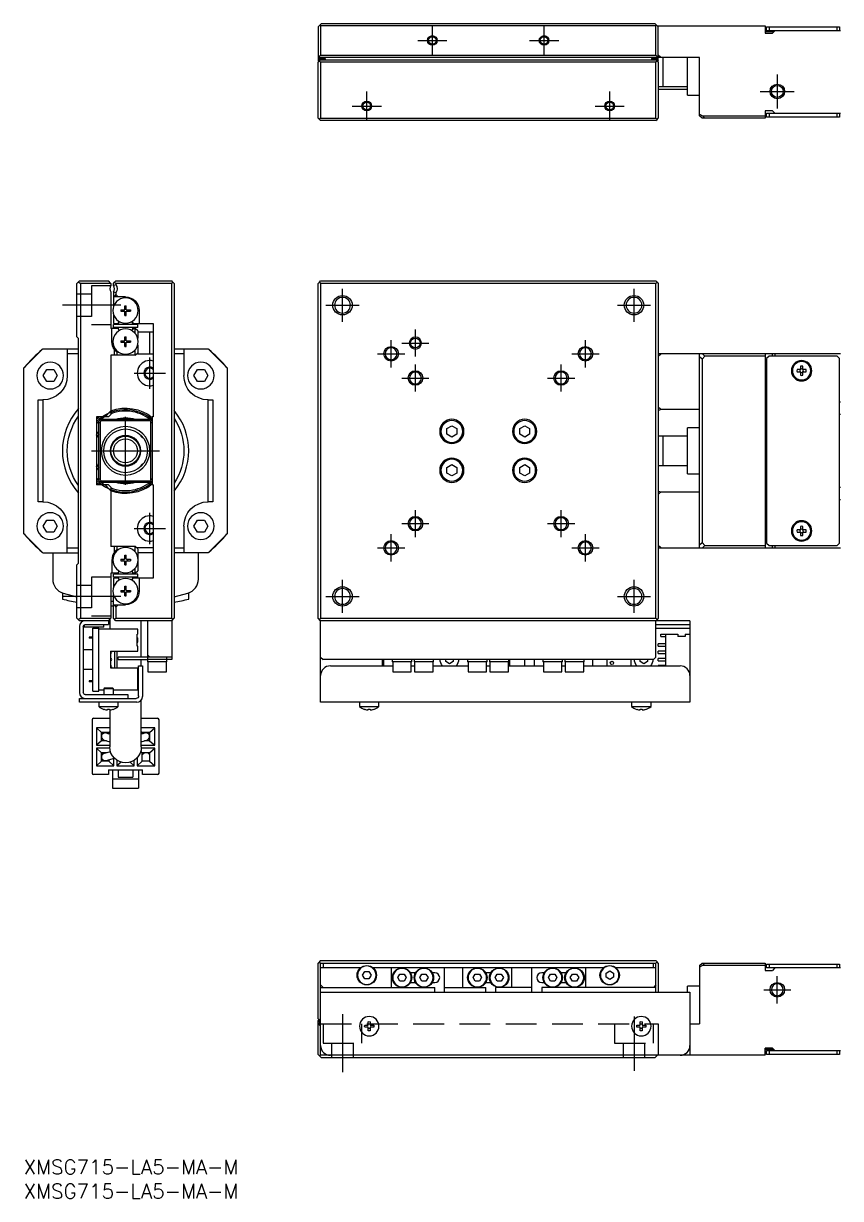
# Model space of a CAD drawing. Extents: x 0 to 791, y -8 to 245.
# Drawn here: x 0 to 168.2, y -8 to 234.1 of the extents above; entities that cross this region are included whole.
import ezdxf

# ---------------------------------------------------------------- set-up
doc = ezdxf.new("R2010")
doc.units = 0
doc.header["$LTSCALE"] = 0.5
doc.linetypes.add('CENTER', pattern=[50.8, 31.75, -6.35, 6.35, -6.35])
doc.linetypes.add('DASHED', pattern=[19.05, 12.7, -6.35])
for name, color, linetype in [('MSM_CENTER', 1, 'CENTER'), ('MSM_CONTINUOUS', 7, 'CONTINUOUS'), ('MSM_DASHED', 4, 'DASHED'), ('MSM_NARROW', 5, 'CONTINUOUS'), ('MSM_PART_NUMBER', 7, 'CONTINUOUS')]:
    doc.layers.add(name, color=color, linetype=linetype)
doc.styles.get("Standard").update_dxf_attribs({"font": 'txt.shx', "height": 1, "bigfont": 'bigfont.shx'})

# ---------------------------------------------------------------- blocks, each defined once
blk = doc.blocks.new('*U2')
at = {"layer": 'MSM_PART_NUMBER'}
blk.add_text('XMSG715-LA5-MA-M', height=3, dxfattribs=at).set_placement((0, -3))
blk = doc.blocks.new('*U3')
at = {"layer": 'MSM_PART_NUMBER'}
blk.add_text('XMSG715-LA5-MA-M', height=3, dxfattribs=at).set_placement((0, -8))

msp = doc.modelspace()

# ---------------------------------------------------------------- linework, layer by layer
at = {"layer": 'MSM_CENTER'}
for p, q in [((84.16, 227.57), (84.16, 233.57)), ((107.16, 227.57), (107.16, 233.57)), ((81.16, 230.57), (87.16, 230.57)), ((104.16, 230.57), (110.16, 230.57)), ((155.16, 223.57), (155.16, 216.57)), ((70.66, 214.07), (70.66, 220.07)), ((120.66, 214.07), (120.66, 220.07)), ((151.66, 220.07), (158.66, 220.07)), ((67.66, 217.07), (73.66, 217.07)), ((117.66, 217.07), (123.66, 217.07)), ((65.66, 172.63), (65.66, 179.43)), ((125.66, 172.63), (125.66, 179.43)), ((20, 176.03), (8, 176.03)), ((62.26, 176.03), (69.06, 176.03)), ((122.26, 176.03), (129.06, 176.03)), ((80.66, 165.43), (80.66, 171.03)), ((75.66, 163.23), (75.66, 168.83)), ((77.86, 168.23), (83.46, 168.23)), ((115.66, 163.23), (115.66, 168.83)), ((26, 158.78), (26, 165.28)), ((72.86, 166.03), (78.46, 166.03)), ((112.86, 166.03), (118.46, 166.03)), ((80.66, 158.23), (80.66, 163.83)), ((110.66, 158.23), (110.66, 163.83)), ((22.75, 162.03), (29.25, 162.03)), ((77.86, 161.03), (83.46, 161.03)), ((107.86, 161.03), (113.46, 161.03)), ((21, 139.03), (21, 153.03)), ((14, 146.03), (28, 146.03)), ((26, 126.78), (26, 133.28)), ((80.66, 128.23), (80.66, 133.83)), ((110.66, 128.23), (110.66, 133.83)), ((77.86, 131.03), (83.46, 131.03)), ((107.86, 131.03), (113.46, 131.03)), ((22.75, 130.03), (29.25, 130.03)), ((75.66, 123.23), (75.66, 128.83)), ((115.66, 123.23), (115.66, 128.83)), ((72.86, 126.03), (78.46, 126.03)), ((112.86, 126.03), (118.46, 126.03)), ((65.66, 112.63), (65.66, 119.43)), ((125.66, 112.63), (125.66, 119.43)), ((20, 116.03), (8, 116.03)), ((62.26, 116.03), (69.06, 116.03)), ((122.26, 116.03), (129.06, 116.03)), ((155.16, 32.2), (155.16, 37.8)), ((152.36, 35), (157.96, 35)), ((65.66, 30), (65.66, 18)), ((125.66, 29.5), (125.66, 18.3))]:
    msp.add_line(p, q, dxfattribs=at)
at = {"layer": 'MSM_CONTINUOUS'}
for p, q in [((61.36, 234.07), (60.66, 233.37)), ((60.66, 233.37), (60.66, 226.37)), ((61.16, 233.57), (61.01, 233.72)), ((61.16, 233.57), (61.16, 227.57)), ((130.16, 233.57), (61.16, 233.57)), ((61.36, 234.07), (129.96, 234.07)), ((130.31, 233.72), (129.96, 234.07)), ((130.31, 233.72), (130.16, 233.57)), ((130.16, 227.57), (130.16, 233.57)), ((130.66, 233.37), (130.31, 233.72)), ((130.46, 233.57), (152.66, 233.57)), ((130.66, 226.37), (130.66, 233.57)), ((152.66, 233.57), (152.66, 232.07)), ((152.96, 232.57), (152.96, 233.37)), ((152.96, 233.37), (167.96, 233.37)), ((168.16, 232.57), (152.96, 232.57)), ((153.46, 233.37), (153.46, 232.57)), ((154.66, 232.57), (154.16, 232.07)), ((167.46, 232.57), (167.46, 233.37)), ((167.96, 233.37), (167.96, 232.57)), ((154.41, 232.32), (152.66, 232.32)), ((152.66, 232.07), (154.16, 232.07)), ((60.66, 227.07), (61.16, 227.57)), ((61.16, 227.57), (130.16, 227.57)), ((130.16, 227.57), (130.66, 227.07)), ((131.16, 227.07), (130.66, 227.57)), ((139.16, 227.07), (60.66, 227.07)), ((60.66, 226.87), (62.06, 226.87)), ((61.16, 226.57), (60.66, 226.07)), ((60.76, 226.27), (60.66, 226.37)), ((60.66, 214.57), (60.66, 226.07)), ((60.76, 226.17), (60.76, 226.37)), ((61.16, 226.07), (60.91, 226.32)), ((61.76, 226.67), (61.06, 226.67)), ((61.16, 226.57), (130.16, 226.57)), ((130.16, 226.07), (61.16, 226.07)), ((61.16, 226.07), (61.16, 214.57)), ((62.06, 226.87), (62.06, 226.57)), ((130.66, 226.87), (129.26, 226.87)), ((129.26, 226.87), (129.26, 226.57)), ((130.26, 226.67), (129.56, 226.67)), ((130.41, 226.32), (130.16, 226.57)), ((130.41, 226.32), (130.16, 226.07)), ((130.16, 214.57), (130.16, 226.07)), ((130.66, 226.07), (130.41, 226.32)), ((130.66, 226.37), (130.56, 226.27)), ((130.56, 226.37), (130.56, 226.17)), ((130.66, 226.07), (130.66, 214.57)), ((131.66, 221.07), (131.66, 227.07)), ((136.66, 219.32), (136.66, 227.07)), ((139.16, 215.07), (139.16, 227.07)), ((130.66, 221.07), (136.66, 221.07)), ((130.66, 220.57), (136.66, 220.57)), ((136.66, 219.32), (139.16, 219.32)), ((154.16, 216.07), (152.66, 216.07)), ((152.66, 216.07), (152.66, 214.57)), ((152.96, 214.77), (152.96, 215.57)), ((152.96, 215.57), (168.16, 215.57)), ((153.46, 215.57), (153.46, 214.77)), ((154.16, 216.07), (154.66, 215.57)), ((167.46, 214.77), (167.46, 215.57)), ((167.96, 215.57), (167.96, 214.77)), ((60.66, 214.57), (61.16, 214.07)), ((60.91, 214.32), (61.16, 214.57)), ((61.16, 214.57), (130.16, 214.57)), ((130.16, 214.07), (61.16, 214.07)), ((130.16, 214.57), (130.41, 214.32)), ((130.16, 214.07), (130.41, 214.32)), ((130.41, 214.32), (130.66, 214.57)), ((139.16, 215.37), (139.77, 215.07)), ((139.66, 214.57), (139.16, 215.07)), ((152.66, 214.57), (139.66, 214.57)), ((139.77, 215.07), (152.66, 215.07)), ((139.77, 215.07), (140.27, 214.57)), ((167.96, 214.77), (152.96, 214.77)), ((11, 180.53), (11.35, 180.88)), ((11, 169.53), (11, 180.53)), ((11.5, 181.03), (11.35, 180.88)), ((11.35, 180.88), (11.7, 180.53)), ((11.5, 181.03), (17.5, 181.03)), ((11.7, 180.53), (11.7, 111.53)), ((18, 180.53), (11.7, 180.53)), ((18, 180.53), (17.5, 181.03)), ((18, 180.53), (18, 180.09)), ((18.5, 180.53), (18.75, 180.78)), ((18.5, 180.09), (18.5, 180.53)), ((19, 180.26), (18.5, 180.09)), ((19, 181.03), (18.75, 180.78)), ((18.75, 180.78), (19, 180.53)), ((19, 181.03), (30.5, 181.03)), ((19, 180.53), (19, 180.26)), ((30.5, 180.53), (19, 180.53)), ((30.75, 180.78), (30.5, 181.03)), ((30.5, 180.53), (30.75, 180.78)), ((30.5, 111.53), (30.5, 180.53)), ((30.75, 180.78), (31, 180.53)), ((31, 180.53), (31, 111.53)), ((60.66, 180.53), (60.91, 180.78)), ((60.66, 111.53), (60.66, 180.53)), ((60.91, 180.78), (61.16, 181.03)), ((60.91, 180.78), (61.16, 180.53)), ((61.16, 181.03), (130.16, 181.03)), ((61.16, 180.53), (61.16, 111.53)), ((130.16, 180.53), (61.16, 180.53)), ((130.16, 181.03), (130.41, 180.78)), ((130.16, 180.53), (130.41, 180.78)), ((130.16, 111.53), (130.16, 180.53)), ((130.41, 180.78), (130.66, 180.53)), ((130.66, 180.53), (130.66, 111.53)), ((18, 178.77), (18, 171.23)), ((19, 178.6), (18.5, 178.77)), ((18.5, 178.77), (18.5, 175.64)), ((21, 177.73), (18.5, 177.73)), ((19, 178.23), (18.65, 177.73)), ((19, 178.6), (19, 178.23)), ((19.5, 177.73), (19, 178.23)), ((20, 175.08), (20.79, 175.08)), ((20, 175.08), (20, 174.79)), ((20, 174.79), (20.79, 174.79)), ((20.53, 174.79), (20.53, 175.08)), ((20.85, 175.93), (21.14, 175.93)), ((20.85, 175.14), (20.85, 175.93)), ((21.14, 175.4), (20.85, 175.4)), ((20.85, 173.93), (20.85, 174.73)), ((20.85, 174.46), (21.14, 174.46)), ((21.14, 175.14), (21.14, 175.93)), ((21.14, 173.93), (21.14, 174.73)), ((21.2, 175.08), (22, 175.08)), ((21.2, 174.79), (22, 174.79)), ((21.47, 174.79), (21.47, 175.08)), ((22, 175.08), (22, 174.79)), ((23.8, 174.93), (23.8, 172.23)), ((18.5, 174.22), (18.5, 172.23)), ((18.5, 172.23), (19.45, 172.23)), ((18.5, 171.43), (18.5, 172.03)), ((23.5, 172.03), (18.5, 172.03)), ((19.45, 172.23), (19.6, 172.49)), ((20.85, 173.93), (21.14, 173.93)), ((22.4, 172.49), (22.55, 172.23)), ((22.55, 172.23), (26.7, 172.23)), ((23.5, 171.43), (23.5, 172.03)), ((26.7, 172.23), (26.7, 153.03)), ((11.35, 169.18), (11, 169.53)), ((19.45, 171.23), (18, 171.23)), ((18.2, 168.53), (18.2, 171.23)), ((23.5, 171.43), (18.5, 171.43)), ((19.45, 171.23), (19.58, 171.01)), ((20.85, 169.53), (21.14, 169.53)), ((20.85, 168.74), (20.85, 169.53)), ((21.14, 168.74), (21.14, 169.53)), ((22.55, 171.23), (22.42, 171.01)), ((22.55, 171.23), (23, 171.23)), ((23, 170.19), (23, 171.23)), ((23.5, 170.73), (23, 171.23)), ((23.5, 170.73), (23.5, 169.24)), ((26.7, 170.48), (23.5, 170.48)), ((26, 165.98), (26, 170.48)), ((4, 167.03), (0, 163.03)), ((4, 167.03), (11.35, 167.03)), ((9, 167.03), (9, 161.53)), ((11.35, 122.88), (11.35, 169.18)), ((20, 168.68), (20.79, 168.68)), ((20, 168.68), (20, 168.39)), ((20, 168.39), (20.79, 168.39)), ((20.53, 168.39), (20.53, 168.68)), ((21.14, 169), (20.85, 169)), ((20.85, 167.53), (20.85, 168.33)), ((20.85, 168.06), (21.14, 168.06)), ((20.85, 167.53), (21.14, 167.53)), ((21.14, 167.53), (21.14, 168.33)), ((21.2, 168.68), (22, 168.68)), ((21.2, 168.39), (22, 168.39)), ((21.47, 168.39), (21.47, 168.68)), ((22, 168.68), (22, 168.39)), ((23.5, 167.82), (23.5, 165.98)), ((31, 167.03), (38, 167.03)), ((33, 167.03), (33, 161.53)), ((42, 163.03), (38, 167.03)), ((11.35, 166.03), (9, 166.03)), ((23, 165.73), (18, 165.73)), ((18, 165.73), (18, 153.53)), ((18.7, 165.73), (18.7, 166.93)), ((19.2, 166.39), (19.2, 165.73)), ((23, 165.73), (23, 166.87)), ((23, 165.73), (23.5, 166.23)), ((23.5, 166.03), (23.3, 166.03)), ((23.5, 165.98), (26.7, 165.98)), ((33, 166.03), (31, 166.03)), ((130.66, 165.53), (131.16, 166.03)), ((168.16, 166.03), (130.66, 166.03)), ((139.16, 126.03), (139.16, 166.03)), ((139.66, 164.92), (139.16, 165.42)), ((140.27, 165.53), (139.66, 164.92)), ((139.66, 164.92), (139.66, 127.14)), ((139.77, 166.03), (140.27, 165.53)), ((152.66, 165.53), (140.27, 165.53)), ((152.66, 166.03), (152.66, 126.03)), ((153.46, 165.53), (152.96, 165.03)), ((152.96, 165.03), (152.96, 127.03)), ((167.46, 165.53), (153.46, 165.53)), ((154.16, 165.53), (154.16, 166.03)), ((154.66, 166.03), (154.66, 165.53)), ((167.96, 165.03), (167.46, 165.53)), ((167.96, 127.03), (167.96, 165.03)), ((0, 163.03), (0, 129.03)), ((4.06, 161.53), (4.78, 162.78)), ((4.78, 162.78), (6.22, 162.78)), ((6.22, 162.78), (6.94, 161.53)), ((35.06, 161.53), (35.78, 162.78)), ((35.78, 162.78), (37.22, 162.78)), ((37.22, 162.78), (37.94, 161.53)), ((42, 129.03), (42, 163.03)), ((159.92, 162.77), (159.24, 162.77)), ((159.24, 162.29), (159.92, 162.29)), ((159.92, 163.45), (159.92, 162.77)), ((159.92, 162.29), (159.92, 161.61)), ((160.4, 162.77), (160.4, 163.45)), ((161.08, 162.77), (160.4, 162.77)), ((160.4, 162.29), (161.08, 162.29)), ((160.4, 161.61), (160.4, 162.29)), ((4.78, 160.28), (4.06, 161.53)), ((6.22, 160.28), (4.78, 160.28)), ((6.94, 161.53), (6.22, 160.28)), ((35.78, 160.28), (35.06, 161.53)), ((37.22, 160.28), (35.78, 160.28)), ((37.94, 161.53), (37.22, 160.28)), ((3, 135.53), (3, 156.53)), ((3, 156.53), (4, 156.53)), ((4, 156.53), (4, 135.53)), ((38, 135.53), (38, 156.53)), ((38, 156.53), (39, 156.53)), ((39, 156.53), (39, 135.53)), ((131.16, 154.52), (130.66, 155.02)), ((152.96, 156.03), (152.66, 156.03)), ((168.16, 156.03), (167.96, 156.03)), ((17.5, 153.03), (15, 153.03)), ((15, 153.03), (15, 139.03)), ((15.5, 151.73), (16.3, 152.53)), ((16.3, 152.53), (25.7, 152.53)), ((16.79, 153.03), (18, 154.24)), ((18, 153.53), (17.5, 153.03)), ((25.7, 152.53), (26.5, 151.73)), ((26.5, 153.03), (26.5, 139.03)), ((26.7, 153.03), (26.5, 153.03)), ((139.16, 154.52), (131.16, 154.52)), ((152.66, 154.28), (152.96, 154.28)), ((168.16, 153.53), (167.96, 153.53)), ((15.5, 140.33), (15.5, 151.73)), ((15.8, 152.03), (15.8, 140.03)), ((26, 152.23), (16, 152.23)), ((26.2, 140.03), (26.2, 152.03)), ((87.16, 150.61), (88.16, 151.19)), ((87.16, 149.45), (87.16, 150.61)), ((88.16, 151.19), (89.16, 150.61)), ((89.16, 150.61), (89.16, 149.45)), ((102.16, 150.61), (103.16, 151.19)), ((102.16, 149.45), (102.16, 150.61)), ((103.16, 151.19), (104.16, 150.61)), ((104.16, 150.61), (104.16, 149.45)), ((136.66, 141.28), (136.66, 150.78)), ((139.16, 150.78), (136.66, 150.78)), ((152.86, 151.03), (152.66, 150.83)), ((152.86, 151.03), (152.86, 141.03)), ((152.96, 151.03), (152.86, 151.03)), ((24.2, 149.01), (24.2, 149.19)), ((24.2, 149.01), (24.42, 148.78)), ((24.42, 148.95), (24.42, 148.78)), ((24.42, 148.78), (24.56, 148.78)), ((88.16, 148.88), (87.16, 149.45)), ((89.16, 149.45), (88.16, 148.88)), ((103.16, 148.88), (102.16, 149.45)), ((104.16, 149.45), (103.16, 148.88)), ((136.66, 149.03), (130.66, 149.03)), ((131.66, 143.03), (131.66, 149.03)), ((18.03, 144.97), (18.03, 144.97)), ((19.56, 143.23), (19.62, 143.23)), ((19.69, 143.17), (19.62, 143.23)), ((22.37, 143.23), (22.31, 143.17)), ((22.37, 143.23), (22.44, 143.23)), ((23.96, 144.97), (23.96, 144.97)), ((24.42, 143.28), (24.2, 143.06)), ((24.2, 142.87), (24.2, 143.06)), ((24.42, 143.28), (24.42, 143.11)), ((24.56, 143.28), (24.42, 143.28)), ((24.56, 143.28), (24.56, 143.28)), ((87.16, 142.61), (88.16, 143.19)), ((88.16, 143.19), (89.16, 142.61)), ((102.16, 142.61), (103.16, 143.19)), ((103.16, 143.19), (104.16, 142.61)), ((130.66, 143.03), (136.66, 143.03)), ((87.16, 141.45), (87.16, 142.61)), ((88.16, 140.88), (87.16, 141.45)), ((89.16, 141.45), (88.16, 140.88)), ((89.16, 142.61), (89.16, 141.45)), ((102.16, 141.45), (102.16, 142.61)), ((103.16, 140.88), (102.16, 141.45)), ((104.16, 141.45), (103.16, 140.88)), ((104.16, 142.61), (104.16, 141.45)), ((136.66, 141.28), (139.16, 141.28)), ((152.66, 141.23), (152.86, 141.03)), ((152.86, 141.03), (152.96, 141.03)), ((17.5, 139.03), (15, 139.03)), ((16.3, 139.53), (15.5, 140.33)), ((16, 139.83), (26, 139.83)), ((25.7, 139.53), (16.3, 139.53)), ((18, 137.82), (16.79, 139.03)), ((17.5, 139.03), (18, 138.53)), ((18, 138.53), (18, 126.33)), ((26.5, 140.33), (25.7, 139.53)), ((26.7, 139.03), (26.5, 139.03)), ((26.7, 139.03), (26.7, 119.83)), ((167.96, 138.53), (168.16, 138.53)), ((130.66, 137.05), (131.16, 137.55)), ((131.16, 137.55), (139.16, 137.55)), ((152.96, 137.78), (152.66, 137.78)), ((152.66, 136.03), (152.96, 136.03)), ((167.96, 136.03), (168.16, 136.03)), ((4, 135.53), (3, 135.53)), ((39, 135.53), (38, 135.53)), ((4.06, 130.53), (4.78, 131.78)), ((4.78, 131.78), (6.22, 131.78)), ((6.22, 131.78), (6.94, 130.53)), ((35.06, 130.53), (35.78, 131.78)), ((35.78, 131.78), (37.22, 131.78)), ((37.22, 131.78), (37.94, 130.53)), ((0, 129.03), (4, 125.03)), ((4.78, 129.28), (4.06, 130.53)), ((6.22, 129.28), (4.78, 129.28)), ((6.94, 130.53), (6.22, 129.28)), ((9, 125.03), (9, 130.53)), ((33, 130.53), (33, 125.03)), ((35.78, 129.28), (35.06, 130.53)), ((37.22, 129.28), (35.78, 129.28)), ((37.94, 130.53), (37.22, 129.28)), ((38, 125.03), (42, 129.03)), ((159.92, 129.77), (159.24, 129.77)), ((159.24, 129.29), (159.92, 129.29)), ((159.92, 130.45), (159.92, 129.77)), ((159.92, 129.29), (159.92, 128.61)), ((160.4, 129.77), (160.4, 130.45)), ((161.08, 129.77), (160.4, 129.77)), ((160.4, 128.61), (160.4, 129.29)), ((160.4, 129.29), (161.08, 129.29)), ((9, 126.03), (11.35, 126.03)), ((23, 126.33), (18, 126.33)), ((18.7, 125.13), (18.7, 126.33)), ((19.2, 126.33), (19.2, 125.68)), ((23, 125.19), (23, 126.33)), ((23.5, 125.83), (23, 126.33)), ((26.7, 126.03), (23.3, 126.03)), ((31, 126.03), (33, 126.03)), ((131.16, 126.03), (130.66, 126.53)), ((130.66, 126.03), (168.16, 126.03)), ((139.16, 126.64), (139.66, 127.14)), ((139.66, 127.14), (140.27, 126.53)), ((140.27, 126.53), (139.77, 126.03)), ((140.27, 126.53), (152.66, 126.53)), ((152.96, 127.03), (153.46, 126.53)), ((153.46, 126.53), (167.46, 126.53)), ((154.16, 126.03), (154.16, 126.53)), ((154.66, 126.53), (154.66, 126.03)), ((167.46, 126.53), (167.96, 127.03)), ((4, 125.03), (11.35, 125.03)), ((6, 125.03), (6, 119.61)), ((18.2, 123.53), (18.2, 120.83)), ((20, 123.68), (20.79, 123.68)), ((20, 123.68), (20, 123.39)), ((20.53, 123.39), (20.53, 123.68)), ((20.85, 124.53), (21.14, 124.53)), ((20.85, 123.74), (20.85, 124.53)), ((21.14, 124), (20.85, 124)), ((21.14, 123.74), (21.14, 124.53)), ((21.2, 123.68), (22, 123.68)), ((21.47, 123.39), (21.47, 123.68)), ((22, 123.68), (22, 123.39)), ((23.5, 125.83), (23.5, 124.24)), ((26.7, 125.03), (23.5, 125.03)), ((38, 125.03), (31, 125.03)), ((36, 119.61), (36, 125.03)), ((11, 122.53), (11.35, 122.88)), ((11, 111.53), (11, 122.53)), ((19.45, 120.83), (19.58, 121.05)), ((20, 123.39), (20.79, 123.39)), ((20.85, 122.53), (20.85, 123.33)), ((20.85, 123.06), (21.14, 123.06)), ((20.85, 122.53), (21.14, 122.53)), ((21.14, 122.53), (21.14, 123.33)), ((21.2, 123.39), (22, 123.39)), ((22.55, 120.83), (22.42, 121.05)), ((23, 120.83), (23, 121.87)), ((23, 120.83), (23.5, 121.33)), ((23.5, 122.82), (23.5, 121.33)), ((18, 120.83), (18, 111.53)), ((19.45, 120.83), (18, 120.83)), ((18.5, 120.03), (18.5, 120.63)), ((23.5, 120.63), (18.5, 120.63)), ((23.5, 120.03), (18.5, 120.03)), ((19.45, 119.83), (18.5, 119.83)), ((18.5, 119.83), (18.5, 117.84)), ((19.45, 119.83), (19.6, 119.57)), ((22.4, 119.57), (22.55, 119.83)), ((23, 120.83), (22.55, 120.83)), ((26.7, 119.83), (22.55, 119.83)), ((23.5, 120.03), (23.5, 120.63)), ((23.8, 119.83), (23.8, 117.13)), ((8, 116.78), (8, 115.46)), ((8.17, 116.73), (11, 115.92)), ((18.5, 111.53), (18.5, 116.42)), ((20, 117.28), (20.79, 117.28)), ((20, 117.28), (20, 116.99)), ((20, 116.99), (20.79, 116.99)), ((20.53, 116.99), (20.53, 117.28)), ((20.85, 118.13), (21.14, 118.13)), ((20.85, 117.34), (20.85, 118.13)), ((21.14, 117.6), (20.85, 117.6)), ((20.85, 116.13), (20.85, 116.93)), ((20.85, 116.66), (21.14, 116.66)), ((21.14, 117.34), (21.14, 118.13)), ((21.14, 116.13), (21.14, 116.93)), ((21.2, 117.28), (22, 117.28)), ((21.2, 116.99), (22, 116.99)), ((21.47, 116.99), (21.47, 117.28)), ((22, 117.28), (22, 116.99)), ((31, 115.92), (33.83, 116.73)), ((34, 115.46), (34, 116.78)), ((18, 115.03), (18.5, 115.03)), ((18.5, 114.03), (18, 114.03)), ((18.5, 114.33), (21, 114.33)), ((18.65, 114.33), (19, 113.83)), ((19, 113.83), (19.5, 114.33)), ((19, 113.83), (19, 111.53)), ((20.85, 116.13), (21.14, 116.13)), ((11.35, 111.18), (11, 111.53)), ((11.7, 111.53), (11.35, 111.18)), ((11.7, 111.53), (18, 111.53)), ((17.5, 111.03), (18, 111.53)), ((19, 111.03), (18.5, 111.53)), ((19, 111.53), (18.75, 111.28)), ((19, 111.53), (30.5, 111.53)), ((30.75, 111.28), (30.5, 111.53)), ((30.5, 111.03), (31, 111.53)), ((61.16, 111.03), (60.66, 111.53)), ((61.16, 111.53), (60.91, 111.28)), ((61.16, 111.53), (130.16, 111.53)), ((130.41, 111.28), (130.16, 111.53)), ((130.66, 111.53), (130.41, 111.28)), ((11.35, 111.18), (11.5, 111.03)), ((17.5, 111.03), (11.5, 111.03)), ((11.5, 109.83), (11.5, 96.23)), ((12.3, 109.83), (12.3, 96.23)), ((12.5, 110.18), (12.5, 109.73)), ((16.5, 109.73), (12.5, 109.73)), ((12.7, 110.23), (17.5, 110.23)), ((14.3, 96.53), (14.3, 109.53)), ((14.3, 109.53), (15.5, 109.53)), ((15.5, 96.53), (15.5, 109.53)), ((23.5, 109.28), (15.5, 109.28)), ((16.5, 109.73), (16.5, 110.23)), ((17.5, 111.03), (17.5, 110.23)), ((17.75, 111.28), (17.75, 109.28)), ((30.5, 111.03), (19, 111.03)), ((23.5, 108.28), (23.5, 109.28)), ((24.25, 103.53), (24.25, 111.03)), ((25.5, 111.03), (25.5, 102.53)), ((30.5, 111.03), (30.5, 103.03)), ((137.16, 111.03), (61.16, 111.03)), ((61.16, 94.23), (61.16, 111.03)), ((130.41, 111.28), (130.16, 111.03)), ((130.16, 103.53), (130.16, 111.03)), ((130.16, 110.23), (137.16, 110.23)), ((130.16, 109.53), (137.16, 109.53)), ((137.16, 111.03), (137.16, 94.23)), ((13.5, 107.66), (13.5, 107.41)), ((14.3, 107.66), (13.5, 107.66)), ((14.3, 107.41), (13.5, 107.41)), ((23.4, 105.78), (23.4, 108.28)), ((23.5, 108.28), (23.4, 108.28)), ((23.4, 107.48), (23.5, 107.48)), ((23.4, 107.11), (23.5, 107.11)), ((23.4, 106.96), (23.5, 106.96)), ((23.4, 106.58), (23.5, 106.58)), ((23.5, 106.58), (23.5, 107.48)), ((131.16, 107.78), (131.16, 108.28)), ((131.16, 108.28), (134.66, 108.28)), ((131.16, 107.78), (132.16, 107.78)), ((132.16, 108.28), (132.16, 101.73)), ((134.66, 108.28), (134.66, 107.78)), ((136.16, 107.78), (134.66, 107.78)), ((136.16, 108.28), (136.16, 107.78)), ((136.16, 108.28), (137.16, 108.28)), ((14.3, 105.03), (12.3, 105.03)), ((18, 101.28), (18, 104.78)), ((18, 104.78), (23.5, 104.78)), ((18.7, 104.78), (18.7, 101.28)), ((19.2, 104.78), (19.2, 101.28)), ((23.5, 105.78), (23.4, 105.78)), ((23.5, 104.78), (23.5, 105.78)), ((130.66, 105.78), (130.66, 106.28)), ((132.16, 106.28), (130.66, 106.28)), ((130.66, 105.78), (132.16, 105.78)), ((130.66, 104.28), (130.66, 104.78)), ((132.16, 104.78), (130.66, 104.78)), ((130.66, 104.28), (132.16, 104.28)), ((19.5, 103.03), (19.5, 103.53)), ((30.5, 103.53), (19.5, 103.53)), ((19.5, 103.03), (25.5, 103.03)), ((23.7, 101.73), (24.5, 101.73)), ((23.7, 95.53), (23.7, 101.73)), ((24.25, 101.73), (24.25, 103.03)), ((24.5, 101.73), (24.5, 95.43)), ((26, 103.53), (25.5, 104.03)), ((29.5, 103.03), (25.5, 103.03)), ((29.5, 102.53), (25.5, 102.53)), ((25.6, 102.53), (25.6, 100.53)), ((29.4, 100.53), (29.4, 102.53)), ((29.5, 102.53), (29.5, 103.53)), ((30.5, 103.03), (29.5, 103.03)), ((61.16, 103.53), (61.66, 103.03)), ((129.66, 103.03), (61.66, 103.03)), ((63.16, 101.73), (76.01, 101.73)), ((73.86, 101.73), (73.86, 103.03)), ((74.16, 101.73), (74.16, 103.03)), ((75.91, 103.03), (75.91, 102.53)), ((79.91, 102.53), (75.91, 102.53)), ((76.01, 102.53), (76.01, 100.53)), ((79.81, 100.53), (79.81, 102.53)), ((79.81, 101.73), (80.51, 101.73)), ((79.91, 102.53), (79.91, 103.03)), ((80.41, 103.03), (80.41, 102.53)), ((84.41, 102.53), (80.41, 102.53)), ((80.51, 102.53), (80.51, 100.53)), ((84.31, 100.53), (84.31, 102.53)), ((84.31, 101.73), (91.51, 101.73)), ((84.41, 102.53), (84.41, 103.03)), ((86.91, 102.6), (86.91, 103.03)), ((87.66, 102.16), (86.91, 102.6)), ((88.41, 102.6), (87.66, 102.16)), ((88.41, 103.03), (88.41, 102.6)), ((91.41, 103.03), (91.41, 102.53)), ((95.41, 102.53), (91.41, 102.53)), ((91.51, 102.53), (91.51, 100.53)), ((95.31, 100.53), (95.31, 102.53)), ((95.31, 101.73), (96.01, 101.73)), ((95.41, 102.53), (95.41, 103.03)), ((95.91, 103.03), (95.91, 102.53)), ((99.91, 102.53), (95.91, 102.53)), ((96.01, 102.53), (96.01, 100.53)), ((99.81, 100.53), (99.81, 102.53)), ((99.81, 101.73), (107.01, 101.73)), ((99.91, 102.53), (99.91, 103.03)), ((100, 103.03), (100, 101.73)), ((103.2, 101.73), (103.2, 103.03)), ((105.08, 103.03), (105.08, 101.73)), ((106.91, 103.03), (106.91, 102.53)), ((110.91, 102.53), (106.91, 102.53)), ((107.01, 102.53), (107.01, 100.53)), ((110.81, 100.53), (110.81, 102.53)), ((110.81, 101.73), (111.51, 101.73)), ((110.91, 102.53), (110.91, 103.03)), ((111.41, 103.03), (111.41, 102.53)), ((115.41, 102.53), (111.41, 102.53)), ((111.51, 102.53), (111.51, 100.53)), ((115.31, 100.53), (115.31, 102.53)), ((115.31, 101.73), (135.16, 101.73)), ((115.41, 102.53), (115.41, 103.03)), ((117.16, 101.73), (117.16, 103.03)), ((120.11, 101.73), (120.11, 103.03)), ((125.01, 103.03), (125.01, 101.73)), ((126.91, 102.6), (126.91, 103.03)), ((127.66, 102.16), (126.91, 102.6)), ((128.41, 102.6), (127.66, 102.16)), ((128.41, 103.03), (128.41, 102.6)), ((129.66, 103.03), (130.16, 103.53)), ((130.66, 102.78), (130.66, 103.28)), ((132.16, 103.28), (130.66, 103.28)), ((130.66, 102.78), (132.16, 102.78)), ((130.66, 101.73), (130.66, 101.78)), ((132.16, 101.78), (130.66, 101.78)), ((12.3, 101.03), (14.3, 101.03)), ((23.5, 101.28), (18, 101.28)), ((23.5, 96.78), (23.5, 101.28)), ((25.6, 100.53), (29.4, 100.53)), ((76.01, 100.53), (79.81, 100.53)), ((80.51, 100.53), (84.31, 100.53)), ((91.51, 100.53), (95.31, 100.53)), ((96.01, 100.53), (99.81, 100.53)), ((107.01, 100.53), (110.81, 100.53)), ((111.51, 100.53), (115.31, 100.53)), ((13.5, 98.66), (13.5, 98.41)), ((14.3, 98.66), (13.5, 98.66)), ((14.3, 98.41), (13.5, 98.41)), ((16.7, 97.23), (16.5, 97.03)), ((18.5, 97.03), (16.5, 97.03)), ((16.5, 97.03), (16.5, 95.83)), ((16.7, 97.23), (18.3, 97.23)), ((18.5, 97.03), (18.3, 97.23)), ((18.5, 95.83), (18.5, 97.03)), ((11.5, 94.23), (11.5, 95.03)), ((11.5, 95.03), (23.2, 95.03)), ((12.7, 95.83), (21.5, 95.83)), ((14.3, 96.53), (15.5, 96.53)), ((15.5, 96.78), (16.5, 96.78)), ((18.5, 96.78), (23.5, 96.78)), ((21.5, 95.83), (21.5, 95.03)), ((24.25, 85.03), (24.25, 94.7)), ((23.3, 94.23), (11.5, 94.23)), ((15.5, 94.23), (15.5, 93.33)), ((15.5, 93.33), (19.5, 93.33)), ((16.55, 92.78), (16.57, 92.78)), ((17.3, 92.78), (17.7, 92.78)), ((17.3, 92.64), (17.3, 92.78)), ((17.7, 92.78), (17.7, 92.64)), ((17.75, 92.65), (17.75, 85.03)), ((18.43, 92.78), (18.45, 92.78)), ((19.5, 93.33), (19.5, 94.23)), ((137.16, 94.23), (61.16, 94.23)), ((69.16, 94.23), (69.16, 93.33)), ((69.16, 93.33), (73.16, 93.33)), ((70.21, 92.78), (70.23, 92.78)), ((70.96, 92.78), (71.36, 92.78)), ((70.96, 92.64), (70.96, 92.78)), ((71.36, 92.78), (71.36, 92.64)), ((72.09, 92.78), (72.11, 92.78)), ((73.16, 93.33), (73.16, 94.23)), ((125.16, 94.23), (125.16, 93.33)), ((125.16, 93.33), (129.16, 93.33)), ((126.21, 92.78), (126.23, 92.78)), ((126.96, 92.78), (127.36, 92.78)), ((126.96, 92.64), (126.96, 92.78)), ((127.36, 92.78), (127.36, 92.64)), ((128.09, 92.78), (128.11, 92.78)), ((129.16, 93.33), (129.16, 94.23)), ((14.1, 90.63), (14.1, 79.63)), ((14.4, 90.93), (17.75, 90.93)), ((24.25, 90.93), (27.6, 90.93)), ((27.9, 79.63), (27.9, 90.63)), ((17.75, 88.93), (15, 88.93)), ((15, 88.93), (15, 85.38)), ((16.05, 88.03), (15, 88.93)), ((16.05, 86.28), (16.05, 88.03)), ((17.55, 88.03), (16.05, 88.03)), ((16.05, 87.66), (16.43, 88.03)), ((17.75, 87.66), (17.01, 87.87)), ((17.18, 88.03), (17.46, 87.74)), ((17.55, 88.03), (17.75, 88.2)), ((17.55, 87.72), (17.55, 88.03)), ((27, 88.93), (24.25, 88.93)), ((24.45, 88.03), (24.25, 88.2)), ((24.99, 87.87), (24.25, 87.66)), ((25.95, 88.03), (24.45, 88.03)), ((24.45, 88.03), (24.45, 87.72)), ((24.54, 87.74), (24.83, 88.03)), ((25.58, 88.03), (25.95, 87.66)), ((25.95, 88.03), (27, 88.93)), ((25.95, 88.03), (25.95, 86.28)), ((27, 85.38), (27, 88.93)), ((16.05, 86.28), (15, 85.38)), ((15, 85.38), (17.75, 85.38)), ((15, 84.78), (15, 81.13)), ((16.05, 83.83), (15, 84.78)), ((17.76, 84.78), (15, 84.78)), ((17.11, 86.28), (16.05, 86.28)), ((16.59, 86.44), (17.75, 86.09)), ((27, 84.78), (24.24, 84.78)), ((24.25, 86.09), (25.41, 86.44)), ((24.25, 85.38), (27, 85.38)), ((25.95, 86.28), (24.89, 86.28)), ((25.95, 86.28), (27, 85.38)), ((25.95, 83.83), (27, 84.78)), ((27, 81.13), (27, 84.78)), ((16.05, 82.08), (16.05, 83.83)), ((17.14, 83.83), (16.05, 83.83)), ((16.05, 83.46), (16.43, 83.83)), ((17.9, 84.04), (16.6, 83.68)), ((17, 82.23), (18.72, 82.71)), ((17.55, 82.39), (17.55, 82.08)), ((17.73, 84), (17.88, 84.13)), ((18.6, 81.13), (18.6, 82.68)), ((19.2, 82.32), (19.2, 81.13)), ((22.8, 81.13), (22.8, 82.32)), ((23.4, 82.84), (23.4, 81.13)), ((24.45, 83.83), (24.12, 84.13)), ((24.45, 82.08), (24.45, 83.83)), ((25.95, 83.83), (24.45, 83.83)), ((24.45, 83.46), (24.83, 83.83)), ((25.58, 83.83), (25.95, 83.46)), ((25.95, 83.83), (25.95, 82.08)), ((16.05, 82.08), (15, 81.13)), ((15, 81.13), (18.6, 81.13)), ((17.55, 82.08), (16.05, 82.08)), ((17.5, 80.33), (24.5, 80.33)), ((17.5, 80.33), (17.5, 79.33)), ((17.55, 82.08), (18.6, 81.13)), ((18.3, 80.33), (18.3, 76.53)), ((20.07, 81.92), (19.2, 81.13)), ((19.2, 81.13), (22.8, 81.13)), ((19.5, 80.33), (19.5, 78.83)), ((21.93, 81.92), (22.8, 81.13)), ((22.5, 80.33), (22.5, 78.83)), ((24.45, 82.08), (23.4, 81.13)), ((23.4, 81.13), (27, 81.13)), ((23.7, 80.33), (23.7, 76.53)), ((25.95, 82.08), (24.45, 82.08)), ((24.5, 79.33), (24.5, 80.33)), ((25.95, 82.08), (27, 81.13)), ((17.5, 79.33), (14.4, 79.33)), ((18.3, 78.44), (23.7, 78.44)), ((19.5, 78.83), (22.5, 78.83)), ((27.6, 79.33), (24.5, 79.33)), ((18.3, 76.53), (23.7, 76.53)), ((61.16, 41), (60.66, 40.5)), ((60.66, 29), (60.66, 40.5)), ((61.16, 40.5), (60.91, 40.75)), ((61.16, 41), (130.16, 41)), ((61.16, 40.5), (130.16, 40.5)), ((61.16, 21.5), (61.16, 40.5)), ((69.34, 39.5), (61.16, 39.5)), ((61.66, 40.5), (61.66, 39.5)), ((69.8, 38), (70.23, 38.75)), ((70.23, 38.75), (71.09, 38.75)), ((71.09, 38.75), (71.53, 38)), ((119.34, 39.5), (71.98, 39.5)), ((75.66, 39.5), (75.66, 35.5)), ((86.66, 34.5), (86.66, 39.5)), ((90.46, 35.5), (90.46, 39.5)), ((100.46, 39.5), (100.46, 35.5)), ((104.66, 34.5), (104.66, 39.5)), ((115.66, 39.5), (115.66, 35.5)), ((119.91, 38.43), (120.66, 38.87)), ((120.66, 38.87), (121.41, 38.43)), ((130.16, 39.5), (121.98, 39.5)), ((129.66, 39.5), (129.66, 40.5)), ((130.41, 40.75), (130.16, 41)), ((130.41, 40.75), (130.16, 40.5)), ((130.16, 34.5), (130.16, 40.5)), ((130.66, 40.5), (130.41, 40.75)), ((130.66, 40.5), (130.66, 34.5)), ((139.16, 40), (139.66, 40.5)), ((139.16, 40), (139.16, 28)), ((139.77, 40), (139.16, 39.69)), ((139.66, 40.5), (152.66, 40.5)), ((140.27, 40.5), (139.77, 40)), ((152.66, 40), (139.77, 40)), ((152.66, 40.5), (152.66, 39)), ((152.66, 39), (154.16, 39)), ((152.96, 39.5), (152.96, 40.3)), ((152.96, 40.3), (167.96, 40.3)), ((168.16, 39.5), (152.96, 39.5)), ((153.46, 40.3), (153.46, 39.5)), ((154.66, 39.5), (154.16, 39)), ((167.46, 39.5), (167.46, 40.3)), ((167.96, 40.3), (167.96, 39.5)), ((70.23, 37.25), (69.8, 38)), ((71.09, 37.25), (70.23, 37.25)), ((71.53, 38), (71.09, 37.25)), ((77.05, 37.5), (77.48, 38.25)), ((77.48, 36.75), (77.05, 37.5)), ((77.48, 38.25), (78.34, 38.25)), ((78.34, 36.75), (77.48, 36.75)), ((78.34, 38.25), (78.78, 37.5)), ((78.78, 37.5), (78.34, 36.75)), ((80.68, 38.5), (79.64, 38.5)), ((79.64, 36.5), (80.68, 36.5)), ((81.55, 37.5), (81.98, 38.25)), ((81.98, 36.75), (81.55, 37.5)), ((81.98, 38.25), (82.84, 38.25)), ((82.84, 36.75), (81.98, 36.75)), ((82.84, 38.25), (83.28, 37.5)), ((83.28, 37.5), (82.84, 36.75)), ((84.66, 38.5), (84.14, 38.5)), ((84.14, 36.5), (84.66, 36.5)), ((92.55, 37.5), (92.98, 38.25)), ((92.98, 36.75), (92.55, 37.5)), ((92.98, 38.25), (93.84, 38.25)), ((93.84, 36.75), (92.98, 36.75)), ((93.84, 38.25), (94.28, 37.5)), ((94.28, 37.5), (93.84, 36.75)), ((96.18, 38.5), (95.14, 38.5)), ((95.14, 36.5), (96.18, 36.5)), ((97.05, 37.5), (97.48, 38.25)), ((97.48, 36.75), (97.05, 37.5)), ((97.48, 38.25), (98.34, 38.25)), ((98.34, 36.75), (97.48, 36.75)), ((98.34, 38.25), (98.78, 37.5)), ((98.78, 37.5), (98.34, 36.75)), ((107.18, 38.5), (106.66, 38.5)), ((106.66, 36.5), (107.18, 36.5)), ((108.05, 37.5), (108.48, 38.25)), ((108.48, 36.75), (108.05, 37.5)), ((108.48, 38.25), (109.34, 38.25)), ((109.34, 36.75), (108.48, 36.75)), ((109.34, 38.25), (109.78, 37.5)), ((109.78, 37.5), (109.34, 36.75)), ((111.68, 38.5), (110.64, 38.5)), ((110.64, 36.5), (111.68, 36.5)), ((112.55, 37.5), (112.98, 38.25)), ((112.98, 36.75), (112.55, 37.5)), ((112.98, 38.25), (113.84, 38.25)), ((113.84, 36.75), (112.98, 36.75)), ((113.84, 38.25), (114.28, 37.5)), ((114.28, 37.5), (113.84, 36.75)), ((119.91, 37.57), (119.91, 38.43)), ((120.66, 37.13), (119.91, 37.57)), ((121.41, 37.57), (120.66, 37.13)), ((121.41, 38.43), (121.41, 37.57)), ((61.66, 35.5), (61.16, 36)), ((61.16, 35.5), (84.66, 35.5)), ((61.16, 34.5), (137.16, 34.5)), ((84.66, 34.5), (84.66, 35.5)), ((86.66, 35.5), (95.16, 35.5)), ((95.16, 34.5), (95.16, 35.5)), ((97.16, 35.5), (97.16, 34.5)), ((104.66, 35.5), (97.16, 35.5)), ((130.16, 35.5), (106.66, 35.5)), ((106.66, 35.5), (106.66, 34.5)), ((130.16, 36), (129.66, 35.5)), ((136.66, 34.5), (136.66, 35.75)), ((139.16, 35.75), (136.66, 35.75)), ((137.16, 34.5), (137.16, 21.5)), ((60.66, 29), (61.16, 28.5)), ((60.66, 28.7), (60.76, 28.8)), ((60.66, 21.7), (60.66, 28.7)), ((60.66, 28.2), (61.16, 28.2)), ((61.16, 27.5), (60.66, 28)), ((60.66, 28), (61.16, 28)), ((60.76, 28.7), (60.76, 28.9)), ((60.91, 28.75), (61.16, 29)), ((61.06, 28.4), (61.16, 28.4)), ((70.23, 27.7), (70.96, 27.7)), ((70.96, 27.3), (70.23, 27.3)), ((70.96, 27.7), (70.96, 28.43)), ((70.96, 26.57), (70.96, 27.3)), ((71.36, 28.43), (71.36, 27.7)), ((71.36, 27.7), (72.09, 27.7)), ((71.36, 27.3), (71.36, 26.57)), ((72.09, 27.3), (71.36, 27.3)), ((126.23, 27.7), (126.96, 27.7)), ((126.96, 27.3), (126.23, 27.3)), ((126.96, 27.7), (126.96, 28.43)), ((126.96, 26.57), (126.96, 27.3)), ((127.36, 28.43), (127.36, 27.7)), ((127.36, 27.7), (128.09, 27.7)), ((128.09, 27.3), (127.36, 27.3)), ((127.36, 27.3), (127.36, 26.57)), ((137.16, 28), (139.16, 28)), ((154.16, 23), (152.66, 23)), ((152.66, 21.5), (152.66, 23)), ((152.66, 22.75), (154.41, 22.75)), ((152.96, 21.7), (152.96, 22.5)), ((152.96, 22.5), (168.16, 22.5)), ((153.46, 22.5), (153.46, 21.7)), ((154.16, 23), (154.66, 22.5)), ((167.46, 21.7), (167.46, 22.5)), ((167.96, 22.5), (167.96, 21.7)), ((60.66, 21.7), (61.01, 21.35)), ((61.01, 21.35), (61.16, 21.5)), ((61.01, 21.35), (61.36, 21)), ((152.66, 21.5), (61.16, 21.5)), ((129.96, 21), (61.36, 21)), ((129.96, 21), (130.31, 21.35)), ((130.16, 21.5), (130.31, 21.35)), ((130.31, 21.35), (130.46, 21.5)), ((167.96, 21.7), (152.96, 21.7))]:
    msp.add_line(p, q, dxfattribs=at)
for centre, radius in [((84.16, 230.57), 0.783), ((107.16, 230.57), 0.783), ((155.16, 220.07), 1.23), ((70.66, 217.07), 0.783), ((120.66, 217.07), 0.783), ((80.66, 168.23), 1.01), ((21, 146.03), 4.5), ((21, 146.03), 3), ((121.11, 102.33), 0.35), ((70.66, 38), 2), ((77.91, 37.5), 2), ((82.41, 37.5), 2), ((93.41, 37.5), 2), ((97.91, 37.5), 2), ((108.91, 37.5), 2), ((113.41, 37.5), 2), ((120.66, 38), 2)]:
    msp.add_circle(centre, radius, dxfattribs=at)
at = {"layer": 'MSM_CONTINUOUS', "extrusion": (0, 0, -1)}
for centre, radius in [((-21, 174.93), 2.6), ((-65.66, 176.03), 1.62), ((-125.66, 176.03), 1.62), ((-21, 168.53), 2.6), ((-75.66, 166.03), 1.23), ((-115.66, 166.03), 1.23), ((-160.16, 162.53), 2.1), ((-5.5, 161.53), 2.75), ((-36.5, 161.53), 2.75), ((-80.66, 161.03), 1.23), ((-110.66, 161.03), 1.23), ((-160.16, 162.53), 1.9), ((-88.16, 150.03), 2.5), ((-103.16, 150.03), 2.5), ((-21, 146.03), 5), ((-88.16, 150.03), 2.25), ((-103.16, 150.03), 2.25), ((-21, 146.03), 3.15), ((-88.16, 142.03), 2.5), ((-88.16, 142.03), 2.25), ((-103.16, 142.03), 2.5), ((-103.16, 142.03), 2.25), ((-5.5, 130.53), 2.75), ((-36.5, 130.53), 2.75), ((-80.66, 131.03), 1.23), ((-110.66, 131.03), 1.23), ((-160.16, 129.53), 2.1), ((-160.16, 129.53), 1.9), ((-21, 123.53), 2.6), ((-75.66, 126.03), 1.23), ((-115.66, 126.03), 1.23), ((-21, 117.13), 2.6), ((-65.66, 116.03), 1.62), ((-125.66, 116.03), 1.62), ((-70.66, 38), 1.9), ((-77.91, 37.5), 1.9), ((-82.41, 37.5), 1.9), ((-93.41, 37.5), 1.9), ((-97.91, 37.5), 1.9), ((-108.91, 37.5), 1.9), ((-113.41, 37.5), 1.9), ((-120.66, 38), 1.9), ((-155.16, 35), 1.23), ((-71.16, 27.5), 2), ((-127.16, 27.5), 2)]:
    msp.add_circle(centre, radius, dxfattribs=at)
at = {"layer": 'MSM_CONTINUOUS'}
for centre, radius, start, end in [((61.06, 226.37), 0.3, 90, 180), ((61.76, 226.37), 0.3, 41.8103, 90), ((129.56, 226.37), 0.3, 90, 138.1897), ((130.26, 226.37), 0.3, 0, 90), ((18.75, 179.43), 1, 138.5904, 221.4096), ((17.75, 179.43), 1, 318.5904, 41.4096), ((21, 171.73), 1.59, 143.8028, 169.1069), ((21, 171.73), 1.59, 10.8931, 36.1972), ((21, 171.73), 1.59, 190.8931, 216.1972), ((21.11, 171.85), 1.75, 208.6217, 217.006), ((21, 171.73), 1.59, 323.8028, 349.1069), ((20.88, 171.85), 1.75, 322.994, 331.3783), ((21, 146.03), 27, 129.3765, 140.6235), ((21, 168.53), 2.8, 214.7719, 229.9948), ((26, 162.03), 2.6, 74.3815, 285.6185), ((21, 146.03), 27, 39.3765, 50.6235), ((26, 162.03), 1.01, 45.9346, 314.0654), ((160.16, 162.53), 0.95, 165.3667, 194.6333), ((160.16, 162.53), 0.365, 138.8496, 221.1504), ((160.16, 162.53), 0.95, 75.3667, 104.6333), ((160.16, 162.53), 0.365, 48.8496, 131.1504), ((160.16, 162.53), 0.365, 228.8496, 311.1504), ((160.16, 162.53), 0.365, 318.8496, 41.1504), ((160.16, 162.53), 0.95, 345.3667, 14.6333), ((160.16, 162.53), 0.95, 255.3667, 284.6333), ((21, 146.03), 13, 137.9284, 222.0716), ((21, 146.03), 8.2, 121.3881, 137.0297), ((21, 146.03), 8.2, 47.8764, 111.4601), ((21, 146.03), 13, 320.2849, 39.7151), ((133.47, 147.31), 7.57, 107.7695, 111.7915), ((21, 146.03), 6.5, 147.7958, 157.3801), ((21, 146.03), 6.5, 202.6199, 212.2042), ((21, 146.03), 8.2, 222.9703, 238.6119), ((21, 146.03), 8.5, 225.0991, 310.3202), ((21, 146.03), 8.2, 248.5399, 312.1236), ((133.45, 144.71), 7.53, 248.2359, 252.2809), ((26, 130.03), 2.6, 74.3815, 285.6185), ((26, 130.03), 1.01, 45.9346, 314.0654), ((21, 146.03), 27, 219.3765, 230.6235), ((21, 146.03), 27, 309.3765, 320.6235), ((160.16, 129.53), 0.95, 165.3667, 194.6333), ((160.16, 129.53), 0.365, 138.8496, 221.1504), ((160.16, 129.53), 0.95, 75.3667, 104.6333), ((160.16, 129.53), 0.365, 48.8496, 131.1504), ((160.16, 129.53), 0.365, 228.8496, 311.1504), ((160.16, 129.53), 0.95, 255.3667, 284.6333), ((160.16, 129.53), 0.365, 318.8496, 41.1504), ((160.16, 129.53), 0.95, 345.3667, 14.6333), ((21, 123.53), 2.8, 130.0052, 180), ((21, 120.33), 1.59, 143.8028, 169.1069), ((21, 120.33), 1.59, 10.8931, 36.1972), ((9, 119.61), 3, 180, 254.0042), ((21, 120.33), 1.59, 190.8931, 216.1972), ((21.11, 120.45), 1.75, 210, 217.006), ((21, 120.33), 1.59, 323.8028, 349.1069), ((20.88, 120.45), 1.75, 322.994, 330), ((33, 119.61), 3, 285.9958, 0), ((21, 174.04), 60, 257.4867, 260.4059), ((21, 174.04), 60, 279.5941, 282.5133), ((12.7, 109.83), 1.2, 90, 180), ((17.9, 104.53), 0.25, 293.5782, 66.4218), ((17.9, 103.03), 0.25, 293.5782, 66.4218), ((17.9, 101.53), 0.25, 293.5782, 66.4218), ((63.16, 99.73), 2, 90, 180), ((135.16, 99.73), 2, 0, 90), ((12.7, 96.23), 1.2, 180, 270), ((23.3, 95.43), 1.2, 270, 0), ((17.5, 95.83), 3.2, 231.3178, 252.73), ((17.5, 95.83), 3.19, 253.0947, 266.4096), ((17.5, 95.83), 3.19, 273.5904, 286.9053), ((17.5, 95.83), 3.2, 287.27, 308.6822), ((71.16, 95.83), 3.2, 231.3178, 252.73), ((71.16, 95.83), 3.19, 253.0947, 266.4096), ((71.16, 95.83), 3.19, 273.5904, 286.9053), ((71.16, 95.83), 3.2, 287.27, 308.6822), ((127.16, 95.83), 3.2, 231.3178, 252.73), ((127.16, 95.83), 3.19, 253.0947, 266.4096), ((127.16, 95.83), 3.19, 273.5904, 286.9053), ((127.16, 95.83), 3.2, 287.27, 308.6822), ((14.4, 90.63), 0.3, 90, 180), ((27.6, 90.63), 0.3, 0, 90), ((16.8, 87.16), 0.75, 73.4791, 253.4791), ((25.2, 87.16), 0.75, 286.5209, 106.5209), ((16.8, 82.96), 0.75, 105.6242, 285.6242), ((14.4, 79.63), 0.3, 180, 270), ((27.6, 79.63), 0.3, 270, 0), ((84.66, 37.5), 1, 270, 90), ((106.66, 37.5), 1, 90, 270), ((61.06, 28.7), 0.3, 180, 270), ((71.16, 27.5), 0.435, 152.6335, 207.3665), ((71.16, 27.5), 0.435, 62.6335, 117.3665), ((71.16, 27.5), 0.435, 242.6335, 297.3665), ((71.16, 27.5), 0.435, 332.6335, 27.3665), ((127.16, 27.5), 0.435, 152.6335, 207.3665), ((127.16, 27.5), 0.435, 62.6335, 117.3665), ((127.16, 27.5), 0.435, 242.6335, 297.3665), ((127.16, 27.5), 0.435, 332.6335, 27.3665), ((63.16, 23.5), 2, 180, 270), ((135.16, 23.5), 2, 270, 0)]:
    msp.add_arc(centre, radius, start, end, dxfattribs=at)
at = {"layer": 'MSM_CONTINUOUS', "extrusion": (0, 0, -1)}
for centre, radius, start, end in [((-17.75, 179.43), 1.5, 146.4427, 213.5573), ((-21, 174.93), 2.8, 90, 180), ((-20.79, 175.14), 0.06, 180, 270), ((-20.79, 174.73), 0.06, 90, 180), ((-21.2, 175.14), 0.06, 270, 0), ((-21.2, 174.73), 0.06, 0, 90), ((-21.11, 171.62), 1.75, 30, 37.006), ((-20.88, 171.62), 1.75, 142.994, 150), ((-21, 168.53), 2.8, 325.2281, 0), ((-20.79, 168.74), 0.06, 180, 270), ((-20.79, 168.33), 0.06, 90, 180), ((-21.2, 168.74), 0.06, 270, 0), ((-21.2, 168.33), 0.06, 0, 90), ((-4, 161.53), 5, 180, 270), ((-38, 161.53), 5, 270, 0), ((-21, 146.03), 8.5, 45.0991, 130.3202), ((-21, 146.03), 8.8, 70.0677, 128.6822), ((-21, 146.03), 12, 323.5298, 36.4702), ((-21, 146.03), 9, 48.1897, 51.0576), ((-21, 146.03), 8.8, 47.0141, 52.6982), ((-21, 146.03), 6.8, 72.9174, 107.0826), ((-21, 146.03), 12, 146.4427, 213.5573), ((-21, 146.03), 6.8, 28.0725, 36.0189), ((-21, 146.03), 6.8, 323.9811, 331.9275), ((-21, 146.03), 8.8, 307.3018, 312.9859), ((-21, 146.03), 9, 308.9424, 311.8103), ((-21, 146.03), 8.8, 231.3178, 289.9323), ((-21, 146.03), 6.8, 252.9174, 287.0826), ((-4, 130.53), 5, 90, 180), ((-38, 130.53), 5, 0, 90), ((-20.79, 123.74), 0.06, 180, 270), ((-21.2, 123.74), 0.06, 270, 0), ((-21.11, 120.22), 1.75, 28.6217, 37.006), ((-20.79, 123.33), 0.06, 90, 180), ((-21.2, 123.33), 0.06, 0, 90), ((-20.88, 120.22), 1.75, 142.994, 151.3783), ((-20.79, 117.34), 0.06, 180, 270), ((-20.79, 116.93), 0.06, 90, 180), ((-21, 117.13), 2.8, 180, 270), ((-21.2, 117.34), 0.06, 270, 0), ((-21.2, 116.93), 0.06, 0, 90), ((-12.7, 109.83), 0.4, 0, 90), ((-87.66, 103.03), 1.9, 316.8264, 360), ((-87.66, 103.03), 1.9, 180, 223.1736), ((-127.66, 103.03), 1.9, 316.8264, 0), ((-127.66, 103.03), 1.9, 180, 223.1736), ((-12.7, 96.23), 0.4, 270, 0), ((-23.2, 95.53), 0.5, 180, 270), ((-21, 85.03), 3.25, 180, 360), ((-71.16, 27.5), 0.95, 347.8468, 12.1532), ((-71.16, 27.5), 0.95, 77.8468, 102.1532), ((-71.16, 27.5), 0.95, 167.8468, 192.1532), ((-127.16, 27.5), 0.95, 347.8468, 12.1532), ((-127.16, 27.5), 0.95, 77.8468, 102.1532), ((-127.16, 27.5), 0.95, 167.8468, 192.1532), ((-71.16, 27.5), 0.95, 257.8468, 282.1532), ((-127.16, 27.5), 0.95, 257.8468, 282.1532)]:
    msp.add_arc(centre, radius, start, end, dxfattribs=at)
at = {"layer": 'MSM_DASHED'}
for p, q in [((14, 180.03), (14, 172.03)), ((17.95, 180.03), (14, 180.03)), ((14, 178.28), (11, 178.28)), ((11, 173.78), (14, 173.78)), ((14, 172.03), (18, 172.03)), ((23.5, 124.24), (23.5, 122.82)), ((14, 120.03), (14, 112.03)), ((18, 120.03), (14, 120.03)), ((14, 118.28), (11, 118.28)), ((11, 113.78), (14, 113.78)), ((14, 112.03), (18, 112.03)), ((61.16, 28), (130.66, 28)), ((61.66, 28), (61.66, 24)), ((69.66, 24), (69.66, 28)), ((121.66, 28), (121.66, 27.38)), ((121.66, 27.35), (121.66, 24)), ((129.66, 24), (129.66, 28)), ((130.66, 28), (130.66, 21.7)), ((61.66, 24), (69.66, 24)), ((63.41, 24), (63.41, 21)), ((67.91, 21), (67.91, 24)), ((121.66, 24), (129.66, 24)), ((123.41, 24), (123.41, 21)), ((127.91, 21), (127.91, 24)), ((130.46, 21.5), (130.66, 21.7))]:
    msp.add_line(p, q, dxfattribs=at)
at = {"layer": 'MSM_NARROW'}
msp.add_line((24.56, 143.28), (24.56, 143.28), dxfattribs=at)
for centre, radius in [((84.16, 230.57), 1), ((107.16, 230.57), 1), ((155.16, 220.07), 1.5), ((70.66, 217.07), 1), ((120.66, 217.07), 1), ((65.66, 176.03), 2), ((125.66, 176.03), 2), ((75.66, 166.03), 1.5), ((115.66, 166.03), 1.5), ((80.66, 161.03), 1.5), ((110.66, 161.03), 1.5), ((21, 146.03), 2.46), ((80.66, 131.03), 1.5), ((110.66, 131.03), 1.5), ((75.66, 126.03), 1.5), ((115.66, 126.03), 1.5), ((65.66, 116.03), 2), ((125.66, 116.03), 2), ((155.16, 35), 1.5)]:
    msp.add_circle(centre, radius, dxfattribs=at)
at = {"layer": 'MSM_NARROW', "extrusion": (0, 0, -1)}
msp.add_circle((-80.66, 168.23), 1.25, dxfattribs=at)
at = {"layer": 'MSM_NARROW'}
for centre in [(26, 162.03), (26, 130.03)]:
    msp.add_arc(centre, 1.25, 55.9442, 304.0558, dxfattribs=at)

# ---------------------------------------------------------------- block references
at = {"layer": 'MSM_CONTINUOUS'}
for name in ['*U2', '*U3']:
    msp.add_blockref(name, (0, 0), dxfattribs=at)

doc.saveas('drawing.dxf')
